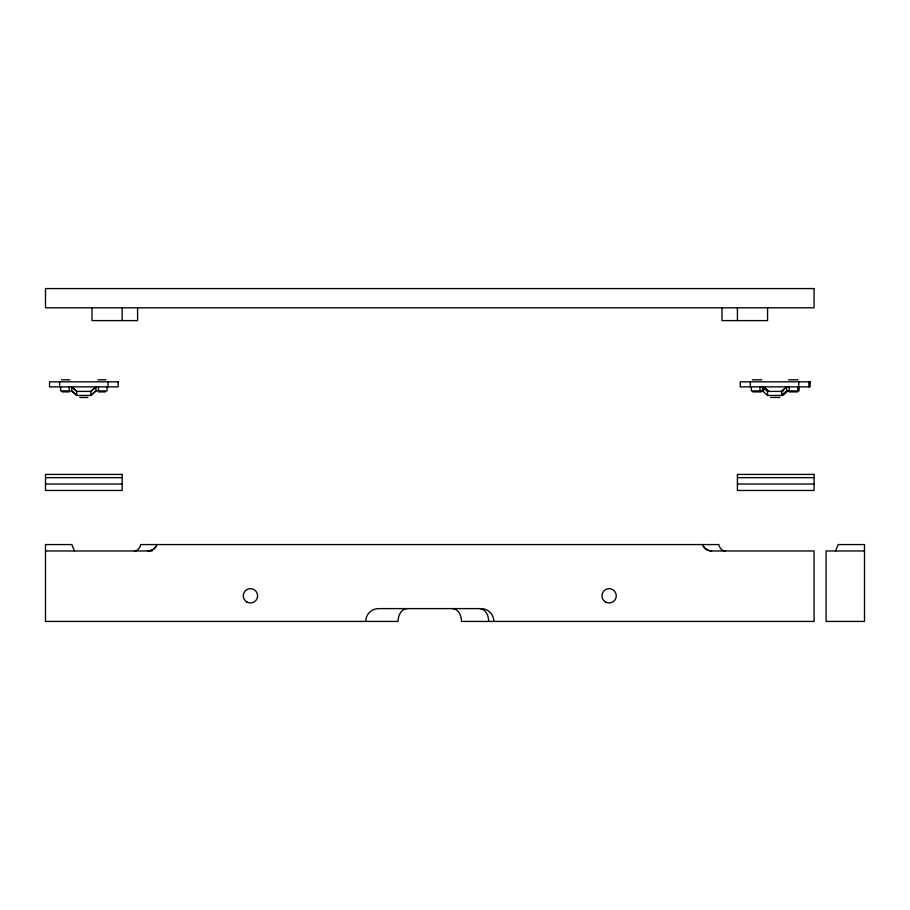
<?xml version="1.0" encoding="UTF-8"?>
<svg xmlns="http://www.w3.org/2000/svg" width="910" height="910" viewBox="0 0 910 910"><rect width="100%" height="100%" fill="white"/><g stroke="black" fill="none" stroke-linecap="round" stroke-linejoin="round"><path stroke-width="1.36" d="M156.292 546.171A9.612 9.612 0 0 1 147.977 550.971C151.902 550.914 155.746 548.355 156.964 544.567M835.539 550.971L838.19 544.567L864.5 544.567L864.5 621.428L826.075 621.428L826.075 550.971L864.5 550.971M95.903 386.864L90.886 391.402L76.77 391.402L71.719 386.864L71.719 390.902L76.77 395.44L90.886 395.44L95.925 390.902L95.925 386.864L90.886 391.402L90.886 395.44L95.903 390.902L107.027 390.902L107.027 386.864M781.61 391.402L786.661 386.864L786.661 390.902L781.61 395.44L781.61 391.402L786.627 386.864M781.61 395.44L786.627 390.902L799.048 390.902L799.048 386.864M787.958 390.902L782.907 395.44L767.494 395.44L762.455 390.902L762.455 386.864L767.494 391.402L782.907 391.402M61.641 379.811L69.706 379.811M97.95 379.811L106.015 379.811M752.365 379.811L761.727 379.811M788.674 379.811L798.036 379.811M763.774 390.902L751.353 390.902L751.353 386.864M62.142 391.914L69.206 391.914M98.451 391.914L105.514 391.914M752.866 391.914L761.226 391.914M789.175 391.914L797.535 391.914M79.796 397.454L87.86 397.454M770.52 397.454L779.881 397.454M45.5 477.648L122.156 477.648M737.418 477.648L814.075 477.648M45.5 484.052L122.156 484.052M737.418 484.052L814.075 484.052M45.5 550.971L152.05 550.971M702.611 544.567C703.828 548.355 707.661 550.914 711.597 550.971L814.075 550.971L814.075 621.428L461.484 621.428A12.808 9.054 -90 0 0 452.429 608.608M763.74 386.864L768.791 391.402L763.774 386.864L763.774 389.56M71.753 386.864L76.77 391.402L76.77 395.44L71.753 390.902L60.629 390.902L60.629 386.864M74.461 550.971L71.81 544.567L45.5 544.567L45.5 621.428L398.079 621.428A12.808 9.054 90 0 1 407.145 608.608M808.854 381.825L808.854 386.864M798.764 381.825L798.764 386.864M797.752 386.864L797.752 390.902M789.175 386.864L789.175 390.902M767.562 307.796L767.562 320.604L721.983 320.604L721.983 307.796M767.494 391.402L767.494 395.44M759.93 386.864L759.93 390.902M750.352 381.825L750.352 386.864M737.418 307.796L737.418 320.604M137.592 307.796L137.592 320.604L92.001 320.604L92.001 307.796M122.156 307.796L122.156 320.604M108.04 381.825L108.04 386.864M98.451 386.864L98.451 390.902M69.206 386.864L69.206 390.902M59.616 381.825L59.616 386.864M711.597 550.971A9.612 9.612 0 0 1 703.271 546.171M493.834 621.428A12.808 12.808 0 0 0 481.026 608.608L378.549 608.608A12.808 12.808 0 0 0 365.74 621.428M479.604 608.608A12.808 9.054 -90 0 1 488.659 621.428M134.384 550.971A9.612 6.791 90 0 0 140.276 546.171L140.743 544.567L718.832 544.567L719.298 546.171A9.612 6.791 -90 0 0 725.179 550.971M814.075 288.572L45.5 288.572L45.5 307.796L814.075 307.796L814.075 288.572M118.118 381.825L49.538 381.825L49.538 386.864L118.118 386.864L118.118 381.825M810.139 381.825L740.262 381.825L740.262 386.864L810.139 386.864L810.139 381.825M122.156 474.417L45.5 474.417L45.5 490.456L122.156 490.456L122.156 474.417M814.075 474.417L737.418 474.417L737.418 490.456L814.075 490.456L814.075 474.417M246.86 602.01A7.178 7.178 0 0 0 257.621 595.8A7.178 7.178 0 0 0 246.86 589.589A7.178 7.178 0 0 0 246.86 602.01M605.525 602.01A7.178 7.178 0 0 0 616.286 595.8A7.178 7.178 0 0 0 605.525 589.589A7.178 7.178 0 0 0 605.525 602.01"/></g></svg>
